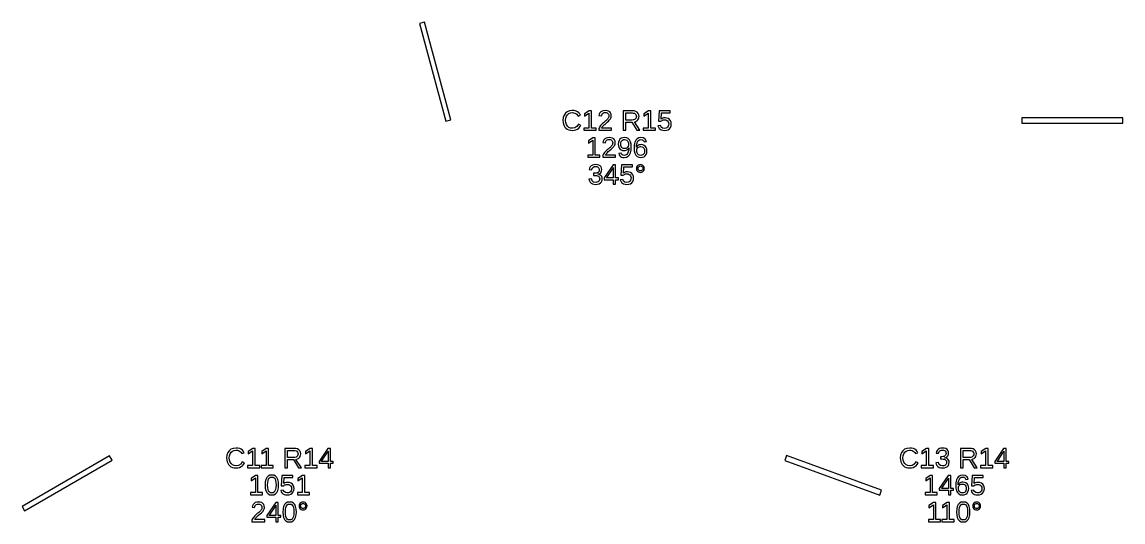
# Model space of a CAD drawing. Extents: x 195 to 2890, y 70 to 1529.
# Drawn here: x 1197.6 to 1524, y 1381 to 1529.2 of the extents above; entities that cross this region are included whole.
import ezdxf

# ---------------------------------------------------------------- set-up
doc = ezdxf.new("R2010")
doc.units = 0
doc.layers.get('0').update_dxf_attribs({"linetype": 'CONTINUOUS'})

msp = doc.modelspace()

# ---------------------------------------------------------------- linework, layer by layer
for points in [[(1324.72, 1500.19), (1316.96, 1529.17), (1315.51, 1528.78), (1323.28, 1499.81)], [(1361.31, 1497.09), (1361.81, 1497.22), (1362.26, 1497.44), (1362.66, 1497.73), (1362.99, 1498.11), (1363.26, 1498.56), (1362.62, 1498.88), (1362.15, 1498.22), (1361.55, 1497.82), (1360.81, 1497.69), (1360.23, 1497.76), (1359.73, 1497.97), (1359.32, 1498.33), (1359.01, 1498.8), (1358.83, 1499.37), (1358.77, 1500.02), (1358.83, 1500.68), (1359, 1501.24), (1359.3, 1501.7), (1359.7, 1502.04), (1360.19, 1502.25), (1360.78, 1502.32), (1361.16, 1502.29), (1361.51, 1502.2), (1361.83, 1502.05), (1362.09, 1501.85), (1362.31, 1501.59), (1362.47, 1501.29), (1363.2, 1501.53), (1362.97, 1501.96), (1362.67, 1502.31), (1362.3, 1502.59), (1361.86, 1502.79), (1361.35, 1502.91), (1360.77, 1502.95), (1359.96, 1502.86), (1359.28, 1502.6), (1358.72, 1502.17), (1358.31, 1501.59), (1358.06, 1500.87), (1357.98, 1500.02), (1358.02, 1499.44), (1358.13, 1498.91), (1358.31, 1498.44), (1358.56, 1498.03), (1358.89, 1497.68), (1359.27, 1497.41), (1359.72, 1497.21), (1360.22, 1497.09), (1360.77, 1497.05)], [(1367.8, 1497.75), (1366.41, 1497.75), (1366.41, 1502.86), (1365.73, 1502.86), (1364.37, 1501.93), (1364.37, 1501.24), (1365.67, 1502.16), (1365.67, 1497.75), (1364.21, 1497.75), (1364.21, 1497.13), (1367.8, 1497.13)], [(1372.42, 1497.75), (1369.43, 1497.75), (1369.53, 1497.95), (1369.66, 1498.14), (1369.83, 1498.35), (1370.04, 1498.56), (1370.29, 1498.79), (1370.58, 1499.04), (1371.08, 1499.46), (1371.47, 1499.8), (1371.73, 1500.06), (1371.91, 1500.28), (1372.06, 1500.5), (1372.18, 1500.72), (1372.27, 1500.94), (1372.32, 1501.16), (1372.33, 1501.38), (1372.28, 1501.84), (1372.13, 1502.23), (1371.87, 1502.54), (1371.51, 1502.77), (1371.07, 1502.9), (1370.54, 1502.95), (1370.04, 1502.9), (1369.61, 1502.77), (1369.24, 1502.54), (1368.96, 1502.24), (1368.76, 1501.88), (1368.66, 1501.45), (1369.41, 1501.38), (1369.47, 1501.66), (1369.59, 1501.9), (1369.76, 1502.09), (1369.98, 1502.23), (1370.24, 1502.32), (1370.54, 1502.35), (1370.84, 1502.32), (1371.1, 1502.23), (1371.3, 1502.09), (1371.46, 1501.89), (1371.55, 1501.65), (1371.58, 1501.35), (1371.56, 1501.13), (1371.51, 1500.92), (1371.42, 1500.73), (1371.3, 1500.55), (1371.16, 1500.37), (1371, 1500.2), (1370.82, 1500.03), (1370.62, 1499.86), (1370.42, 1499.69), (1370.2, 1499.52), (1369.98, 1499.34), (1369.76, 1499.15), (1369.55, 1498.94), (1369.34, 1498.72), (1369.13, 1498.49), (1368.94, 1498.23), (1368.78, 1497.95), (1368.63, 1497.65), (1368.63, 1497.13), (1372.42, 1497.13)], [(1376.62, 1499.51), (1378.4, 1499.51), (1379.89, 1497.13), (1380.79, 1497.13), (1379.16, 1499.6), (1379.57, 1499.71), (1379.91, 1499.9), (1380.19, 1500.15), (1380.4, 1500.46), (1380.52, 1500.82), (1380.56, 1501.22), (1380.5, 1501.7), (1380.33, 1502.1), (1380.03, 1502.43), (1379.63, 1502.67), (1379.14, 1502.82), (1378.54, 1502.86), (1375.84, 1502.86), (1375.84, 1497.13), (1376.62, 1497.13)], [(1376.62, 1500.13), (1376.62, 1502.24), (1378.46, 1502.24), (1378.85, 1502.21), (1379.18, 1502.13), (1379.44, 1501.98), (1379.63, 1501.78), (1379.74, 1501.52), (1379.78, 1501.22), (1379.74, 1500.9), (1379.63, 1500.63), (1379.44, 1500.41), (1379.19, 1500.25), (1378.87, 1500.16), (1378.49, 1500.13)], [(1385.4, 1497.75), (1384.01, 1497.75), (1384.01, 1502.86), (1383.33, 1502.86), (1381.98, 1501.93), (1381.98, 1501.24), (1383.27, 1502.16), (1383.27, 1497.75), (1381.81, 1497.75), (1381.81, 1497.13), (1385.4, 1497.13)], [(1388.65, 1497.11), (1389.15, 1497.28), (1389.56, 1497.57), (1389.86, 1497.96), (1390.03, 1498.44), (1390.09, 1499), (1390.04, 1499.5), (1389.87, 1499.93), (1389.59, 1500.29), (1389.22, 1500.57), (1388.77, 1500.73), (1388.24, 1500.79), (1387.8, 1500.75), (1387.4, 1500.63), (1387.06, 1500.42), (1387.17, 1502.24), (1389.76, 1502.24), (1389.76, 1502.86), (1386.5, 1502.86), (1386.31, 1499.78), (1387.03, 1499.78), (1387.2, 1499.92), (1387.37, 1500.02), (1387.54, 1500.1), (1387.71, 1500.15), (1387.9, 1500.18), (1388.09, 1500.19), (1388.45, 1500.15), (1388.75, 1500.04), (1389, 1499.86), (1389.18, 1499.61), (1389.3, 1499.32), (1389.33, 1498.98), (1389.3, 1498.6), (1389.19, 1498.27), (1389, 1498), (1388.75, 1497.81), (1388.44, 1497.69), (1388.08, 1497.65), (1387.52, 1497.74), (1387.12, 1498.03), (1386.88, 1498.5), (1386.14, 1498.41), (1386.27, 1498.01), (1386.48, 1497.67), (1386.77, 1497.4), (1387.13, 1497.21), (1387.56, 1497.09), (1388.06, 1497.05)], [(1524, 1500.75), (1494, 1500.75), (1494, 1499.25), (1524, 1499.25)], [(1368.96, 1489.75), (1367.56, 1489.75), (1367.56, 1494.86), (1366.89, 1494.86), (1365.53, 1493.93), (1365.53, 1493.24), (1366.83, 1494.16), (1366.83, 1489.75), (1365.37, 1489.75), (1365.37, 1489.13), (1368.96, 1489.13)], [(1373.58, 1489.75), (1370.59, 1489.75), (1370.69, 1489.95), (1370.82, 1490.14), (1370.99, 1490.35), (1371.19, 1490.56), (1371.44, 1490.79), (1371.73, 1491.04), (1372.24, 1491.46), (1372.62, 1491.8), (1372.88, 1492.06), (1373.07, 1492.28), (1373.22, 1492.5), (1373.34, 1492.72), (1373.42, 1492.94), (1373.47, 1493.16), (1373.49, 1493.38), (1373.44, 1493.84), (1373.28, 1494.23), (1373.03, 1494.54), (1372.67, 1494.77), (1372.23, 1494.9), (1371.69, 1494.95), (1371.2, 1494.9), (1370.77, 1494.77), (1370.4, 1494.54), (1370.11, 1494.24), (1369.92, 1493.88), (1369.82, 1493.45), (1370.57, 1493.38), (1370.63, 1493.66), (1370.75, 1493.9), (1370.92, 1494.09), (1371.14, 1494.23), (1371.4, 1494.32), (1371.69, 1494.35), (1372, 1494.32), (1372.25, 1494.23), (1372.46, 1494.09), (1372.62, 1493.89), (1372.71, 1493.65), (1372.74, 1493.35), (1372.72, 1493.13), (1372.67, 1492.92), (1372.58, 1492.73), (1372.46, 1492.55), (1372.32, 1492.37), (1372.16, 1492.2), (1371.98, 1492.03), (1371.78, 1491.86), (1371.57, 1491.69), (1371.36, 1491.52), (1371.14, 1491.34), (1370.92, 1491.15), (1370.7, 1490.94), (1370.49, 1490.72), (1370.29, 1490.49), (1370.1, 1490.23), (1369.93, 1489.95), (1369.78, 1489.65), (1369.78, 1489.13), (1373.58, 1489.13)], [(1376.78, 1489.14), (1377.29, 1489.4), (1377.7, 1489.84), (1378, 1490.45), (1378.18, 1491.21), (1378.24, 1492.11), (1378.18, 1492.98), (1378.02, 1493.69), (1377.75, 1494.24), (1377.37, 1494.64), (1376.88, 1494.87), (1376.3, 1494.95), (1375.74, 1494.89), (1375.28, 1494.72), (1374.9, 1494.44), (1374.61, 1494.05), (1374.45, 1493.58), (1374.39, 1493.02), (1374.44, 1492.48), (1374.6, 1492.01), (1374.85, 1491.62), (1375.2, 1491.32), (1375.61, 1491.15), (1376.09, 1491.09), (1376.4, 1491.11), (1376.69, 1491.19), (1376.96, 1491.31), (1377.2, 1491.47), (1377.38, 1491.67), (1377.52, 1491.9), (1377.47, 1491.23), (1377.35, 1490.67), (1377.15, 1490.23), (1376.89, 1489.9), (1376.57, 1489.71), (1376.18, 1489.64), (1375.74, 1489.72), (1375.41, 1489.96), (1375.21, 1490.36), (1374.51, 1490.25), (1374.65, 1489.86), (1374.84, 1489.56), (1375.09, 1489.33), (1375.39, 1489.18), (1375.75, 1489.08), (1376.16, 1489.05)], [(1381.59, 1489.11), (1382.04, 1489.28), (1382.41, 1489.57), (1382.68, 1489.97), (1382.85, 1490.44), (1382.9, 1491.01), (1382.85, 1491.53), (1382.7, 1491.97), (1382.44, 1492.34), (1382.09, 1492.62), (1381.67, 1492.78), (1381.18, 1492.84), (1380.88, 1492.82), (1380.6, 1492.75), (1380.35, 1492.64), (1380.12, 1492.5), (1379.94, 1492.31), (1379.79, 1492.08), (1379.82, 1492.76), (1379.94, 1493.32), (1380.13, 1493.77), (1380.39, 1494.1), (1380.71, 1494.29), (1381.1, 1494.36), (1381.53, 1494.28), (1381.84, 1494.04), (1382.04, 1493.66), (1382.74, 1493.78), (1382.41, 1494.43), (1381.87, 1494.82), (1381.11, 1494.95), (1380.5, 1494.86), (1380, 1494.6), (1379.59, 1494.15), (1379.29, 1493.54), (1379.12, 1492.78), (1379.06, 1491.87), (1379.11, 1491.02), (1379.29, 1490.32), (1379.57, 1489.77), (1379.96, 1489.37), (1380.46, 1489.13), (1381.05, 1489.05)], [(1375.94, 1491.71), (1375.67, 1491.83), (1375.44, 1492.03), (1375.27, 1492.3), (1375.17, 1492.63), (1375.14, 1493.02), (1375.17, 1493.4), (1375.27, 1493.73), (1375.44, 1494), (1375.67, 1494.2), (1375.95, 1494.32), (1376.27, 1494.36), (1376.61, 1494.31), (1376.89, 1494.17), (1377.12, 1493.93), (1377.3, 1493.62), (1377.41, 1493.25), (1377.44, 1492.82), (1377.42, 1492.6), (1377.37, 1492.4), (1377.29, 1492.22), (1377.17, 1492.06), (1377.03, 1491.92), (1376.86, 1491.81), (1376.67, 1491.73), (1376.47, 1491.68), (1376.27, 1491.67)], [(1380.71, 1489.69), (1380.43, 1489.83), (1380.19, 1490.06), (1380, 1490.37), (1379.9, 1490.73), (1379.86, 1491.15), (1379.89, 1491.47), (1380, 1491.75), (1380.17, 1491.97), (1380.41, 1492.14), (1380.68, 1492.24), (1381, 1492.27), (1381.34, 1492.24), (1381.62, 1492.12), (1381.85, 1491.93), (1382.02, 1491.68), (1382.12, 1491.36), (1382.16, 1490.97), (1382.12, 1490.59), (1382.02, 1490.26), (1381.86, 1490), (1381.63, 1489.8), (1381.35, 1489.68), (1381.03, 1489.64)], [(1368.28, 1481.1), (1368.76, 1481.24), (1369.15, 1481.49), (1369.43, 1481.82), (1369.59, 1482.23), (1369.65, 1482.71), (1369.61, 1483.06), (1369.49, 1483.36), (1369.29, 1483.63), (1369.02, 1483.83), (1368.69, 1483.98), (1368.29, 1484.06), (1368.29, 1484.07), (1368.65, 1484.18), (1368.95, 1484.33), (1369.18, 1484.54), (1369.35, 1484.79), (1369.46, 1485.09), (1369.49, 1485.43), (1369.44, 1485.87), (1369.28, 1486.25), (1369.01, 1486.55), (1368.65, 1486.77), (1368.2, 1486.91), (1367.67, 1486.95), (1367.18, 1486.91), (1366.75, 1486.77), (1366.38, 1486.56), (1366.09, 1486.26), (1365.9, 1485.89), (1365.8, 1485.46), (1366.53, 1485.4), (1366.59, 1485.68), (1366.71, 1485.91), (1366.88, 1486.1), (1367.1, 1486.24), (1367.36, 1486.32), (1367.66, 1486.35), (1367.99, 1486.32), (1368.26, 1486.23), (1368.47, 1486.08), (1368.62, 1485.88), (1368.71, 1485.64), (1368.74, 1485.35), (1368.7, 1485.07), (1368.59, 1484.83), (1368.41, 1484.63), (1368.16, 1484.48), (1367.84, 1484.4), (1367.47, 1484.37), (1367.07, 1484.37), (1367.07, 1483.73), (1367.49, 1483.73), (1367.91, 1483.7), (1368.25, 1483.61), (1368.53, 1483.47), (1368.73, 1483.27), (1368.85, 1483.03), (1368.89, 1482.74), (1368.85, 1482.41), (1368.75, 1482.14), (1368.57, 1481.93), (1368.34, 1481.78), (1368.05, 1481.69), (1367.71, 1481.66), (1367.08, 1481.77), (1366.66, 1482.11), (1366.46, 1482.67), (1365.7, 1482.6), (1365.81, 1482.13), (1366.02, 1481.75), (1366.32, 1481.44), (1366.7, 1481.22), (1367.16, 1481.09), (1367.71, 1481.05)], [(1373.6, 1482.43), (1374.41, 1482.43), (1374.41, 1483.01), (1373.6, 1483.01), (1373.6, 1486.86), (1372.83, 1486.86), (1370.21, 1483), (1370.21, 1482.43), (1372.91, 1482.43), (1372.91, 1481.13), (1373.6, 1481.13)], [(1370.88, 1483.01), (1370.95, 1483.09), (1371.17, 1483.39), (1372.64, 1485.55), (1372.68, 1485.62), (1372.73, 1485.71), (1372.8, 1485.82), (1372.86, 1485.93), (1372.89, 1486), (1372.91, 1486.04), (1372.91, 1483.01)], [(1377.49, 1481.11), (1377.99, 1481.28), (1378.4, 1481.57), (1378.7, 1481.96), (1378.88, 1482.44), (1378.94, 1483), (1378.88, 1483.5), (1378.71, 1483.93), (1378.43, 1484.29), (1378.06, 1484.57), (1377.61, 1484.73), (1377.08, 1484.79), (1376.64, 1484.75), (1376.24, 1484.63), (1375.9, 1484.42), (1376.01, 1486.24), (1378.6, 1486.24), (1378.6, 1486.86), (1375.34, 1486.86), (1375.15, 1483.78), (1375.87, 1483.78), (1376.04, 1483.92), (1376.21, 1484.02), (1376.38, 1484.1), (1376.56, 1484.15), (1376.74, 1484.18), (1376.93, 1484.19), (1377.29, 1484.15), (1377.59, 1484.04), (1377.84, 1483.86), (1378.03, 1483.61), (1378.14, 1483.32), (1378.17, 1482.98), (1378.14, 1482.6), (1378.03, 1482.27), (1377.84, 1482), (1377.59, 1481.81), (1377.28, 1481.69), (1376.92, 1481.65), (1376.36, 1481.74), (1375.96, 1482.03), (1375.73, 1482.5), (1374.98, 1482.41), (1375.11, 1482.01), (1375.32, 1481.67), (1375.61, 1481.4), (1375.97, 1481.21), (1376.4, 1481.09), (1376.9, 1481.05)], [(1381.25, 1484.67), (1381.53, 1484.78), (1381.77, 1484.97), (1381.96, 1485.21), (1382.08, 1485.48), (1382.12, 1485.79), (1382.08, 1486.1), (1381.97, 1486.37), (1381.78, 1486.61), (1381.53, 1486.8), (1381.26, 1486.91), (1380.95, 1486.95), (1380.64, 1486.91), (1380.36, 1486.8), (1380.12, 1486.61), (1379.93, 1486.37), (1379.82, 1486.09), (1379.78, 1485.79), (1379.82, 1485.49), (1379.93, 1485.22), (1380.13, 1484.97), (1380.37, 1484.78), (1380.64, 1484.67), (1380.95, 1484.63)], [(1380.76, 1485.08), (1380.59, 1485.15), (1380.44, 1485.27), (1380.32, 1485.43), (1380.25, 1485.6), (1380.23, 1485.79), (1380.25, 1485.98), (1380.32, 1486.15), (1380.44, 1486.31), (1380.59, 1486.43), (1380.76, 1486.5), (1380.95, 1486.52), (1381.14, 1486.5), (1381.31, 1486.43), (1381.46, 1486.31), (1381.58, 1486.16), (1381.65, 1485.99), (1381.67, 1485.79), (1381.65, 1485.6), (1381.58, 1485.42), (1381.46, 1485.27), (1381.31, 1485.15), (1381.14, 1485.08), (1380.95, 1485.06)], [(1224.38, 1399.35), (1223.62, 1400.65), (1197.64, 1385.65), (1198.39, 1384.35)], [(1261.62, 1397.09), (1262.12, 1397.22), (1262.57, 1397.44), (1262.97, 1397.73), (1263.3, 1398.11), (1263.56, 1398.56), (1262.93, 1398.88), (1262.46, 1398.22), (1261.86, 1397.82), (1261.12, 1397.69), (1260.54, 1397.76), (1260.04, 1397.97), (1259.63, 1398.33), (1259.32, 1398.8), (1259.14, 1399.37), (1259.08, 1400.02), (1259.14, 1400.68), (1259.31, 1401.24), (1259.61, 1401.7), (1260.01, 1402.04), (1260.5, 1402.25), (1261.09, 1402.32), (1261.47, 1402.29), (1261.82, 1402.2), (1262.13, 1402.05), (1262.4, 1401.85), (1262.62, 1401.59), (1262.78, 1401.29), (1263.51, 1401.53), (1263.28, 1401.96), (1262.98, 1402.31), (1262.61, 1402.59), (1262.17, 1402.79), (1261.66, 1402.91), (1261.08, 1402.95), (1260.27, 1402.86), (1259.58, 1402.6), (1259.03, 1402.17), (1258.62, 1401.59), (1258.37, 1400.87), (1258.29, 1400.02), (1258.32, 1399.44), (1258.43, 1398.91), (1258.62, 1398.44), (1258.87, 1398.03), (1259.2, 1397.68), (1259.58, 1397.41), (1260.03, 1397.21), (1260.53, 1397.09), (1261.08, 1397.05)], [(1268.11, 1397.75), (1266.71, 1397.75), (1266.71, 1402.86), (1266.04, 1402.86), (1264.68, 1401.93), (1264.68, 1401.24), (1265.98, 1402.16), (1265.98, 1397.75), (1264.52, 1397.75), (1264.52, 1397.13), (1268.11, 1397.13)], [(1272.13, 1397.75), (1270.73, 1397.75), (1270.73, 1402.86), (1270.06, 1402.86), (1268.7, 1401.93), (1268.7, 1401.24), (1269.99, 1402.16), (1269.99, 1397.75), (1268.53, 1397.75), (1268.53, 1397.13), (1272.13, 1397.13)], [(1276.31, 1399.51), (1278.1, 1399.51), (1279.58, 1397.13), (1280.48, 1397.13), (1278.85, 1399.6), (1279.26, 1399.71), (1279.6, 1399.9), (1279.88, 1400.15), (1280.09, 1400.46), (1280.21, 1400.82), (1280.25, 1401.22), (1280.19, 1401.7), (1280.02, 1402.1), (1279.72, 1402.43), (1279.32, 1402.67), (1278.83, 1402.82), (1278.23, 1402.86), (1275.53, 1402.86), (1275.53, 1397.13), (1276.31, 1397.13)], [(1276.31, 1400.13), (1276.31, 1402.24), (1278.15, 1402.24), (1278.54, 1402.21), (1278.87, 1402.13), (1279.13, 1401.98), (1279.32, 1401.78), (1279.43, 1401.52), (1279.47, 1401.22), (1279.43, 1400.9), (1279.32, 1400.63), (1279.13, 1400.41), (1278.88, 1400.25), (1278.56, 1400.16), (1278.18, 1400.13)], [(1285.09, 1397.75), (1283.7, 1397.75), (1283.7, 1402.86), (1283.02, 1402.86), (1281.67, 1401.93), (1281.67, 1401.24), (1282.96, 1402.16), (1282.96, 1397.75), (1281.5, 1397.75), (1281.5, 1397.13), (1285.09, 1397.13)], [(1289.09, 1398.43), (1289.89, 1398.43), (1289.89, 1399.01), (1289.09, 1399.01), (1289.09, 1402.86), (1288.32, 1402.86), (1285.69, 1399), (1285.69, 1398.43), (1288.39, 1398.43), (1288.39, 1397.13), (1289.09, 1397.13)], [(1286.37, 1399.01), (1286.43, 1399.09), (1286.65, 1399.39), (1288.12, 1401.55), (1288.16, 1401.62), (1288.22, 1401.71), (1288.28, 1401.82), (1288.34, 1401.93), (1288.38, 1402), (1288.39, 1402.04), (1288.39, 1399.01)], [(1452.45, 1390.44), (1424.26, 1400.7), (1423.74, 1399.3), (1451.93, 1389.03)], [(1461.31, 1397.09), (1461.81, 1397.22), (1462.26, 1397.44), (1462.66, 1397.73), (1462.99, 1398.11), (1463.26, 1398.56), (1462.62, 1398.88), (1462.15, 1398.22), (1461.55, 1397.82), (1460.81, 1397.69), (1460.23, 1397.76), (1459.73, 1397.97), (1459.32, 1398.33), (1459.01, 1398.8), (1458.83, 1399.37), (1458.77, 1400.02), (1458.83, 1400.68), (1459, 1401.24), (1459.3, 1401.7), (1459.7, 1402.04), (1460.19, 1402.25), (1460.78, 1402.32), (1461.16, 1402.29), (1461.51, 1402.2), (1461.83, 1402.05), (1462.09, 1401.85), (1462.31, 1401.59), (1462.47, 1401.29), (1463.2, 1401.53), (1462.97, 1401.96), (1462.67, 1402.31), (1462.3, 1402.59), (1461.86, 1402.79), (1461.35, 1402.91), (1460.77, 1402.95), (1459.96, 1402.86), (1459.28, 1402.6), (1458.72, 1402.17), (1458.31, 1401.59), (1458.06, 1400.87), (1457.98, 1400.02), (1458.02, 1399.44), (1458.13, 1398.91), (1458.31, 1398.44), (1458.56, 1398.03), (1458.89, 1397.68), (1459.27, 1397.41), (1459.72, 1397.21), (1460.22, 1397.09), (1460.77, 1397.05)], [(1467.8, 1397.75), (1466.41, 1397.75), (1466.41, 1402.86), (1465.73, 1402.86), (1464.37, 1401.93), (1464.37, 1401.24), (1465.67, 1402.16), (1465.67, 1397.75), (1464.21, 1397.75), (1464.21, 1397.13), (1467.8, 1397.13)], [(1471.11, 1397.1), (1471.59, 1397.24), (1471.97, 1397.49), (1472.25, 1397.82), (1472.42, 1398.23), (1472.48, 1398.71), (1472.44, 1399.06), (1472.32, 1399.36), (1472.12, 1399.63), (1471.85, 1399.83), (1471.51, 1399.98), (1471.12, 1400.06), (1471.12, 1400.07), (1471.48, 1400.18), (1471.77, 1400.33), (1472.01, 1400.54), (1472.18, 1400.79), (1472.28, 1401.09), (1472.32, 1401.43), (1472.26, 1401.87), (1472.1, 1402.25), (1471.84, 1402.55), (1471.48, 1402.77), (1471.03, 1402.91), (1470.5, 1402.95), (1470, 1402.91), (1469.57, 1402.77), (1469.21, 1402.56), (1468.92, 1402.26), (1468.72, 1401.89), (1468.62, 1401.46), (1469.36, 1401.4), (1469.42, 1401.68), (1469.54, 1401.91), (1469.71, 1402.1), (1469.93, 1402.24), (1470.19, 1402.32), (1470.49, 1402.35), (1470.82, 1402.32), (1471.08, 1402.23), (1471.29, 1402.08), (1471.44, 1401.88), (1471.53, 1401.64), (1471.56, 1401.35), (1471.53, 1401.07), (1471.42, 1400.83), (1471.23, 1400.63), (1470.98, 1400.48), (1470.67, 1400.4), (1470.3, 1400.37), (1469.9, 1400.37), (1469.9, 1399.73), (1470.32, 1399.73), (1470.73, 1399.7), (1471.08, 1399.61), (1471.35, 1399.47), (1471.55, 1399.27), (1471.68, 1399.03), (1471.72, 1398.74), (1471.68, 1398.41), (1471.57, 1398.14), (1471.4, 1397.93), (1471.16, 1397.78), (1470.87, 1397.69), (1470.53, 1397.66), (1469.9, 1397.77), (1469.49, 1398.11), (1469.28, 1398.67), (1468.53, 1398.6), (1468.64, 1398.13), (1468.84, 1397.75), (1469.14, 1397.44), (1469.53, 1397.22), (1469.99, 1397.09), (1470.53, 1397.05)], [(1476.62, 1399.51), (1478.4, 1399.51), (1479.89, 1397.13), (1480.79, 1397.13), (1479.16, 1399.6), (1479.57, 1399.71), (1479.91, 1399.9), (1480.19, 1400.15), (1480.4, 1400.46), (1480.52, 1400.82), (1480.56, 1401.22), (1480.5, 1401.7), (1480.33, 1402.1), (1480.03, 1402.43), (1479.63, 1402.67), (1479.14, 1402.82), (1478.54, 1402.86), (1475.84, 1402.86), (1475.84, 1397.13), (1476.62, 1397.13)], [(1476.62, 1400.13), (1476.62, 1402.24), (1478.46, 1402.24), (1478.85, 1402.21), (1479.18, 1402.13), (1479.44, 1401.98), (1479.63, 1401.78), (1479.74, 1401.52), (1479.78, 1401.22), (1479.74, 1400.9), (1479.63, 1400.63), (1479.44, 1400.41), (1479.19, 1400.25), (1478.87, 1400.16), (1478.49, 1400.13)], [(1485.4, 1397.75), (1484.01, 1397.75), (1484.01, 1402.86), (1483.33, 1402.86), (1481.98, 1401.93), (1481.98, 1401.24), (1483.27, 1402.16), (1483.27, 1397.75), (1481.81, 1397.75), (1481.81, 1397.13), (1485.4, 1397.13)], [(1489.39, 1398.43), (1490.2, 1398.43), (1490.2, 1399.01), (1489.39, 1399.01), (1489.39, 1402.86), (1488.63, 1402.86), (1486, 1399), (1486, 1398.43), (1488.7, 1398.43), (1488.7, 1397.13), (1489.39, 1397.13)], [(1486.68, 1399.01), (1486.74, 1399.09), (1486.96, 1399.39), (1488.43, 1401.55), (1488.47, 1401.62), (1488.52, 1401.71), (1488.59, 1401.82), (1488.65, 1401.93), (1488.69, 1402), (1488.7, 1402.04), (1488.7, 1399.01)], [(1268.96, 1389.75), (1267.56, 1389.75), (1267.56, 1394.86), (1266.89, 1394.86), (1265.53, 1393.93), (1265.53, 1393.24), (1266.83, 1394.16), (1266.83, 1389.75), (1265.37, 1389.75), (1265.37, 1389.13), (1268.96, 1389.13)], [(1272.28, 1389.13), (1272.78, 1389.39), (1273.17, 1389.81), (1273.45, 1390.39), (1273.62, 1391.12), (1273.67, 1392), (1273.62, 1392.89), (1273.46, 1393.63), (1273.19, 1394.21), (1272.81, 1394.62), (1272.31, 1394.87), (1271.7, 1394.95), (1271.06, 1394.87), (1270.56, 1394.62), (1270.17, 1394.21), (1269.91, 1393.64), (1269.74, 1392.9), (1269.69, 1392), (1269.75, 1391.11), (1269.91, 1390.38), (1270.19, 1389.8), (1270.57, 1389.38), (1271.07, 1389.13), (1271.67, 1389.05)], [(1271.29, 1389.71), (1270.97, 1389.9), (1270.73, 1390.21), (1270.56, 1390.66), (1270.46, 1391.26), (1270.43, 1392), (1270.46, 1392.76), (1270.56, 1393.36), (1270.73, 1393.81), (1270.97, 1394.11), (1271.29, 1394.29), (1271.7, 1394.36), (1272.09, 1394.29), (1272.41, 1394.11), (1272.64, 1393.8), (1272.8, 1393.35), (1272.9, 1392.75), (1272.93, 1392), (1272.9, 1391.27), (1272.8, 1390.68), (1272.63, 1390.23), (1272.39, 1389.91), (1272.07, 1389.71), (1271.68, 1389.65)], [(1276.84, 1389.11), (1277.34, 1389.28), (1277.75, 1389.57), (1278.04, 1389.96), (1278.22, 1390.44), (1278.28, 1391), (1278.23, 1391.5), (1278.06, 1391.93), (1277.78, 1392.29), (1277.41, 1392.57), (1276.96, 1392.73), (1276.43, 1392.79), (1275.99, 1392.75), (1275.59, 1392.63), (1275.25, 1392.42), (1275.36, 1394.24), (1277.95, 1394.24), (1277.95, 1394.86), (1274.69, 1394.86), (1274.5, 1391.78), (1275.22, 1391.78), (1275.39, 1391.92), (1275.56, 1392.02), (1275.73, 1392.1), (1275.9, 1392.15), (1276.09, 1392.18), (1276.28, 1392.19), (1276.64, 1392.15), (1276.94, 1392.04), (1277.19, 1391.86), (1277.37, 1391.61), (1277.49, 1391.32), (1277.52, 1390.98), (1277.49, 1390.6), (1277.38, 1390.27), (1277.19, 1390), (1276.94, 1389.81), (1276.63, 1389.69), (1276.27, 1389.65), (1275.71, 1389.74), (1275.31, 1390.03), (1275.07, 1390.5), (1274.33, 1390.41), (1274.46, 1390.01), (1274.67, 1389.67), (1274.96, 1389.4), (1275.32, 1389.21), (1275.75, 1389.09), (1276.25, 1389.05)], [(1282.86, 1389.75), (1281.47, 1389.75), (1281.47, 1394.86), (1280.79, 1394.86), (1279.44, 1393.93), (1279.44, 1393.24), (1280.73, 1394.16), (1280.73, 1389.75), (1279.27, 1389.75), (1279.27, 1389.13), (1282.86, 1389.13)], [(1468.96, 1389.75), (1467.56, 1389.75), (1467.56, 1394.86), (1466.89, 1394.86), (1465.53, 1393.93), (1465.53, 1393.24), (1466.83, 1394.16), (1466.83, 1389.75), (1465.37, 1389.75), (1465.37, 1389.13), (1468.96, 1389.13)], [(1472.95, 1390.43), (1473.76, 1390.43), (1473.76, 1391.01), (1472.95, 1391.01), (1472.95, 1394.86), (1472.18, 1394.86), (1469.56, 1391), (1469.56, 1390.43), (1472.26, 1390.43), (1472.26, 1389.13), (1472.95, 1389.13)], [(1470.23, 1391.01), (1470.3, 1391.09), (1470.52, 1391.39), (1471.99, 1393.55), (1472.03, 1393.62), (1472.08, 1393.71), (1472.14, 1393.82), (1472.2, 1393.93), (1472.24, 1394), (1472.26, 1394.04), (1472.26, 1391.01)], [(1476.95, 1389.11), (1477.41, 1389.28), (1477.78, 1389.57), (1478.05, 1389.97), (1478.21, 1390.44), (1478.27, 1391.01), (1478.22, 1391.53), (1478.06, 1391.97), (1477.8, 1392.34), (1477.46, 1392.62), (1477.04, 1392.78), (1476.54, 1392.84), (1476.24, 1392.82), (1475.97, 1392.75), (1475.71, 1392.64), (1475.49, 1392.5), (1475.3, 1392.31), (1475.15, 1392.08), (1475.19, 1392.76), (1475.3, 1393.32), (1475.5, 1393.77), (1475.76, 1394.1), (1476.08, 1394.29), (1476.47, 1394.36), (1476.89, 1394.28), (1477.21, 1394.04), (1477.41, 1393.66), (1478.11, 1393.78), (1477.78, 1394.43), (1477.23, 1394.82), (1476.47, 1394.95), (1475.87, 1394.86), (1475.36, 1394.6), (1474.96, 1394.15), (1474.66, 1393.54), (1474.48, 1392.78), (1474.42, 1391.87), (1474.48, 1391.02), (1474.65, 1390.32), (1474.94, 1389.77), (1475.33, 1389.37), (1475.82, 1389.13), (1476.42, 1389.05)], [(1481.48, 1389.11), (1481.97, 1389.28), (1482.38, 1389.57), (1482.68, 1389.96), (1482.86, 1390.44), (1482.92, 1391), (1482.86, 1391.5), (1482.7, 1391.93), (1482.42, 1392.29), (1482.04, 1392.57), (1481.59, 1392.73), (1481.07, 1392.79), (1480.62, 1392.75), (1480.23, 1392.63), (1479.88, 1392.42), (1479.99, 1394.24), (1482.59, 1394.24), (1482.59, 1394.86), (1479.33, 1394.86), (1479.14, 1391.78), (1479.85, 1391.78), (1480.02, 1391.92), (1480.19, 1392.02), (1480.36, 1392.1), (1480.54, 1392.15), (1480.72, 1392.18), (1480.92, 1392.19), (1481.27, 1392.15), (1481.57, 1392.04), (1481.82, 1391.86), (1482.01, 1391.61), (1482.12, 1391.32), (1482.16, 1390.98), (1482.12, 1390.6), (1482.01, 1390.27), (1481.82, 1390), (1481.57, 1389.81), (1481.27, 1389.69), (1480.9, 1389.65), (1480.34, 1389.74), (1479.94, 1390.03), (1479.71, 1390.5), (1478.97, 1390.41), (1479.1, 1390.01), (1479.3, 1389.67), (1479.59, 1389.4), (1479.95, 1389.21), (1480.38, 1389.09), (1480.88, 1389.05)], [(1476.07, 1389.69), (1475.79, 1389.83), (1475.55, 1390.06), (1475.37, 1390.37), (1475.26, 1390.73), (1475.22, 1391.15), (1475.26, 1391.47), (1475.36, 1391.75), (1475.54, 1391.97), (1475.77, 1392.14), (1476.05, 1392.24), (1476.37, 1392.27), (1476.7, 1392.24), (1476.99, 1392.12), (1477.22, 1391.93), (1477.39, 1391.68), (1477.49, 1391.36), (1477.52, 1390.97), (1477.49, 1390.59), (1477.39, 1390.26), (1477.22, 1390), (1477, 1389.8), (1476.72, 1389.68), (1476.39, 1389.64)], [(1269.6, 1381.75), (1266.61, 1381.75), (1266.71, 1381.95), (1266.84, 1382.14), (1267.01, 1382.35), (1267.21, 1382.56), (1267.46, 1382.79), (1267.75, 1383.04), (1268.26, 1383.46), (1268.64, 1383.8), (1268.9, 1384.06), (1269.09, 1384.28), (1269.24, 1384.5), (1269.36, 1384.72), (1269.44, 1384.94), (1269.49, 1385.16), (1269.51, 1385.38), (1269.46, 1385.84), (1269.3, 1386.23), (1269.04, 1386.54), (1268.69, 1386.77), (1268.24, 1386.9), (1267.71, 1386.95), (1267.21, 1386.9), (1266.78, 1386.77), (1266.42, 1386.54), (1266.13, 1386.24), (1265.93, 1385.88), (1265.83, 1385.45), (1266.58, 1385.38), (1266.65, 1385.66), (1266.76, 1385.9), (1266.94, 1386.09), (1267.16, 1386.23), (1267.42, 1386.32), (1267.71, 1386.35), (1268.01, 1386.32), (1268.27, 1386.23), (1268.48, 1386.09), (1268.63, 1385.89), (1268.72, 1385.65), (1268.75, 1385.35), (1268.74, 1385.13), (1268.68, 1384.92), (1268.59, 1384.73), (1268.48, 1384.55), (1268.34, 1384.37), (1268.17, 1384.2), (1267.99, 1384.03), (1267.8, 1383.86), (1267.59, 1383.69), (1267.37, 1383.52), (1267.16, 1383.34), (1266.94, 1383.15), (1266.72, 1382.94), (1266.51, 1382.72), (1266.31, 1382.49), (1266.12, 1382.23), (1265.95, 1381.95), (1265.8, 1381.65), (1265.8, 1381.13), (1269.6, 1381.13)], [(1273.6, 1382.43), (1274.41, 1382.43), (1274.41, 1383.01), (1273.6, 1383.01), (1273.6, 1386.86), (1272.83, 1386.86), (1270.21, 1383), (1270.21, 1382.43), (1272.91, 1382.43), (1272.91, 1381.13), (1273.6, 1381.13)], [(1270.88, 1383.01), (1270.95, 1383.09), (1271.17, 1383.39), (1272.64, 1385.55), (1272.68, 1385.62), (1272.73, 1385.71), (1272.8, 1385.82), (1272.86, 1385.93), (1272.89, 1386), (1272.91, 1386.04), (1272.91, 1383.01)], [(1277.56, 1381.13), (1278.06, 1381.39), (1278.45, 1381.81), (1278.73, 1382.39), (1278.9, 1383.12), (1278.96, 1384), (1278.91, 1384.89), (1278.75, 1385.63), (1278.48, 1386.21), (1278.1, 1386.62), (1277.6, 1386.87), (1276.98, 1386.95), (1276.35, 1386.87), (1275.84, 1386.62), (1275.46, 1386.21), (1275.19, 1385.64), (1275.03, 1384.9), (1274.98, 1384), (1275.03, 1383.11), (1275.2, 1382.38), (1275.47, 1381.8), (1275.86, 1381.38), (1276.35, 1381.13), (1276.96, 1381.05)], [(1276.57, 1381.71), (1276.25, 1381.9), (1276.02, 1382.21), (1275.85, 1382.66), (1275.75, 1383.26), (1275.72, 1384), (1275.75, 1384.76), (1275.85, 1385.36), (1276.01, 1385.81), (1276.25, 1386.11), (1276.57, 1386.29), (1276.98, 1386.36), (1277.38, 1386.29), (1277.7, 1386.11), (1277.93, 1385.8), (1278.09, 1385.35), (1278.18, 1384.75), (1278.22, 1384), (1278.18, 1383.27), (1278.08, 1382.68), (1277.91, 1382.23), (1277.68, 1381.91), (1277.36, 1381.71), (1276.97, 1381.65)], [(1281.25, 1384.67), (1281.53, 1384.78), (1281.77, 1384.97), (1281.96, 1385.21), (1282.08, 1385.48), (1282.12, 1385.79), (1282.08, 1386.1), (1281.97, 1386.37), (1281.78, 1386.61), (1281.53, 1386.8), (1281.26, 1386.91), (1280.95, 1386.95), (1280.64, 1386.91), (1280.36, 1386.8), (1280.12, 1386.61), (1279.93, 1386.37), (1279.82, 1386.09), (1279.78, 1385.79), (1279.82, 1385.49), (1279.93, 1385.22), (1280.13, 1384.97), (1280.37, 1384.78), (1280.64, 1384.67), (1280.95, 1384.63)], [(1280.76, 1385.08), (1280.59, 1385.15), (1280.44, 1385.27), (1280.32, 1385.43), (1280.25, 1385.6), (1280.23, 1385.79), (1280.25, 1385.98), (1280.32, 1386.15), (1280.44, 1386.31), (1280.59, 1386.43), (1280.76, 1386.5), (1280.95, 1386.52), (1281.14, 1386.5), (1281.31, 1386.43), (1281.46, 1386.31), (1281.58, 1386.16), (1281.65, 1385.99), (1281.67, 1385.79), (1281.65, 1385.6), (1281.58, 1385.42), (1281.46, 1385.27), (1281.31, 1385.15), (1281.14, 1385.08), (1280.95, 1385.06)], [(1469.92, 1381.75), (1468.52, 1381.75), (1468.52, 1386.86), (1467.85, 1386.86), (1466.49, 1385.93), (1466.49, 1385.24), (1467.79, 1386.16), (1467.79, 1381.75), (1466.33, 1381.75), (1466.33, 1381.13), (1469.92, 1381.13)], [(1473.93, 1381.75), (1472.54, 1381.75), (1472.54, 1386.86), (1471.86, 1386.86), (1470.51, 1385.93), (1470.51, 1385.24), (1471.8, 1386.16), (1471.8, 1381.75), (1470.34, 1381.75), (1470.34, 1381.13), (1473.93, 1381.13)], [(1477.25, 1381.13), (1477.75, 1381.39), (1478.14, 1381.81), (1478.43, 1382.39), (1478.59, 1383.12), (1478.65, 1384), (1478.6, 1384.89), (1478.44, 1385.63), (1478.17, 1386.21), (1477.79, 1386.62), (1477.29, 1386.87), (1476.67, 1386.95), (1476.04, 1386.87), (1475.53, 1386.62), (1475.15, 1386.21), (1474.88, 1385.64), (1474.72, 1384.9), (1474.67, 1384), (1474.72, 1383.11), (1474.89, 1382.38), (1475.16, 1381.8), (1475.55, 1381.38), (1476.04, 1381.13), (1476.65, 1381.05)], [(1476.26, 1381.71), (1475.95, 1381.9), (1475.71, 1382.21), (1475.54, 1382.66), (1475.44, 1383.26), (1475.41, 1384), (1475.44, 1384.76), (1475.54, 1385.36), (1475.7, 1385.81), (1475.94, 1386.11), (1476.27, 1386.29), (1476.67, 1386.36), (1477.07, 1386.29), (1477.39, 1386.11), (1477.62, 1385.8), (1477.78, 1385.35), (1477.87, 1384.75), (1477.91, 1384), (1477.87, 1383.27), (1477.77, 1382.68), (1477.6, 1382.23), (1477.37, 1381.91), (1477.05, 1381.71), (1476.66, 1381.65)], [(1480.95, 1384.67), (1481.22, 1384.78), (1481.46, 1384.97), (1481.66, 1385.21), (1481.77, 1385.48), (1481.81, 1385.79), (1481.77, 1386.1), (1481.66, 1386.37), (1481.47, 1386.61), (1481.23, 1386.8), (1480.95, 1386.91), (1480.64, 1386.95), (1480.33, 1386.91), (1480.06, 1386.8), (1479.81, 1386.61), (1479.62, 1386.37), (1479.51, 1386.09), (1479.47, 1385.79), (1479.51, 1385.49), (1479.63, 1385.22), (1479.82, 1384.97), (1480.06, 1384.78), (1480.34, 1384.67), (1480.64, 1384.63)], [(1480.45, 1385.08), (1480.28, 1385.15), (1480.13, 1385.27), (1480.01, 1385.43), (1479.94, 1385.6), (1479.92, 1385.79), (1479.94, 1385.98), (1480.01, 1386.15), (1480.13, 1386.31), (1480.28, 1386.43), (1480.45, 1386.5), (1480.64, 1386.52), (1480.83, 1386.5), (1481, 1386.43), (1481.16, 1386.31), (1481.27, 1386.16), (1481.34, 1385.99), (1481.36, 1385.79), (1481.34, 1385.6), (1481.27, 1385.42), (1481.15, 1385.27), (1481, 1385.15), (1480.83, 1385.08), (1480.64, 1385.06)]]:
    msp.add_lwpolyline(points, close=True)

doc.saveas('drawing.dxf')
